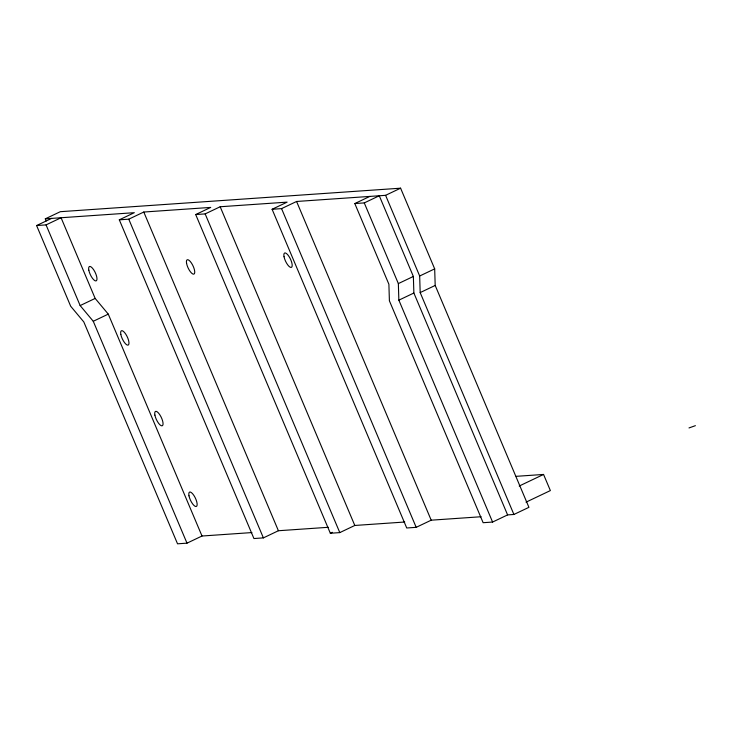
<?xml version="1.0" encoding="UTF-8"?>
<svg xmlns="http://www.w3.org/2000/svg" width="732" height="732" viewBox="0 0 732 732"><rect width="100%" height="100%" fill="white"/><g stroke="black" fill="none" stroke-linecap="round" stroke-linejoin="round"><path stroke-width="1.1" d="M46.189 220.927L45.302 218.831L60.317 211.694L400.596 188.188L434.68 268.873L435.192 285.443L528.925 507.331L513.91 514.468L507.596 514.907L492.59 522.053L483.129 522.703L389.397 300.815L388.893 284.245L354.81 203.56L369.816 196.414M251.927 532.567L202.005 536.016L186.999 543.162L177.537 543.812L83.805 321.934L70.684 306.232L36.6 225.548L51.615 218.401M36.6 225.548L46.061 224.889L61.076 217.743L95.16 298.427L108.281 314.129L202.005 536.016M328.329 527.296L278.407 530.737L263.392 537.883L253.931 538.542L119.307 219.829L134.322 212.683L45.302 218.831M119.307 219.829L128.768 219.179L143.783 212.033L210.715 207.412L195.7 214.549L330.333 533.262L339.794 532.603L354.8 525.466L404.723 522.017M195.7 214.549L205.161 213.9L220.176 206.753L287.118 202.133L272.103 209.279L406.727 527.982L416.188 527.333L431.203 520.187L481.125 516.737M272.103 209.279L281.564 208.62L296.579 201.474L385.59 195.325L400.596 188.188M46.061 224.889L80.145 305.573L95.16 298.427M80.145 305.573L93.266 321.275L108.281 314.129M354.81 203.56L364.271 202.91L379.277 195.764L413.36 276.449L413.873 293.02L507.596 514.907M492.59 522.053L398.858 300.166L398.354 283.595L413.36 276.449M513.91 514.468L420.177 292.59L419.674 276.01L434.68 268.873M398.858 300.166L413.873 293.02M420.177 292.59L435.192 285.443M330.333 533.262L332.337 532.31M519.208 486.03L543.556 474.446L550.373 490.577L526.024 502.161M688.995 427.945L695.4 425.667M516.17 476.331L543.556 474.446M385.59 195.325L419.674 276.01M364.271 202.91L398.354 283.595M296.579 201.474L431.203 520.187M281.564 208.62L416.188 527.333M220.176 206.753L354.8 525.466M205.161 213.9L339.794 532.603M143.783 212.033L278.407 530.737M128.768 219.179L263.392 537.883M93.266 321.275L186.999 543.162M186.587 263.465A7.942 2.672 64.6 0 0 193.651 274.189A7.942 2.672 64.6 0 0 191.5 263.127A7.942 2.672 64.6 0 0 186.587 263.465M88.828 270.218A7.942 2.672 64.6 0 0 95.883 280.942A7.942 2.672 64.6 0 0 93.742 269.879A7.942 2.672 64.6 0 0 88.828 270.218M284.034 256.731A7.942 2.672 64.6 0 0 291.098 267.454A7.942 2.672 64.6 0 0 288.957 256.392A7.942 2.672 64.6 0 0 284.034 256.731M120.826 334.442A7.942 2.672 64.6 0 0 127.88 345.165A7.942 2.672 64.6 0 0 125.739 334.103A7.942 2.672 64.6 0 0 120.826 334.442M154.9 415.126A7.942 2.672 64.6 0 0 161.964 425.85A7.942 2.672 64.6 0 0 159.823 414.788A7.942 2.672 64.6 0 0 154.9 415.126M188.984 495.811A7.942 2.672 64.6 0 0 196.048 506.535A7.942 2.672 64.6 0 0 193.907 495.473A7.942 2.672 64.6 0 0 188.984 495.811"/></g></svg>
